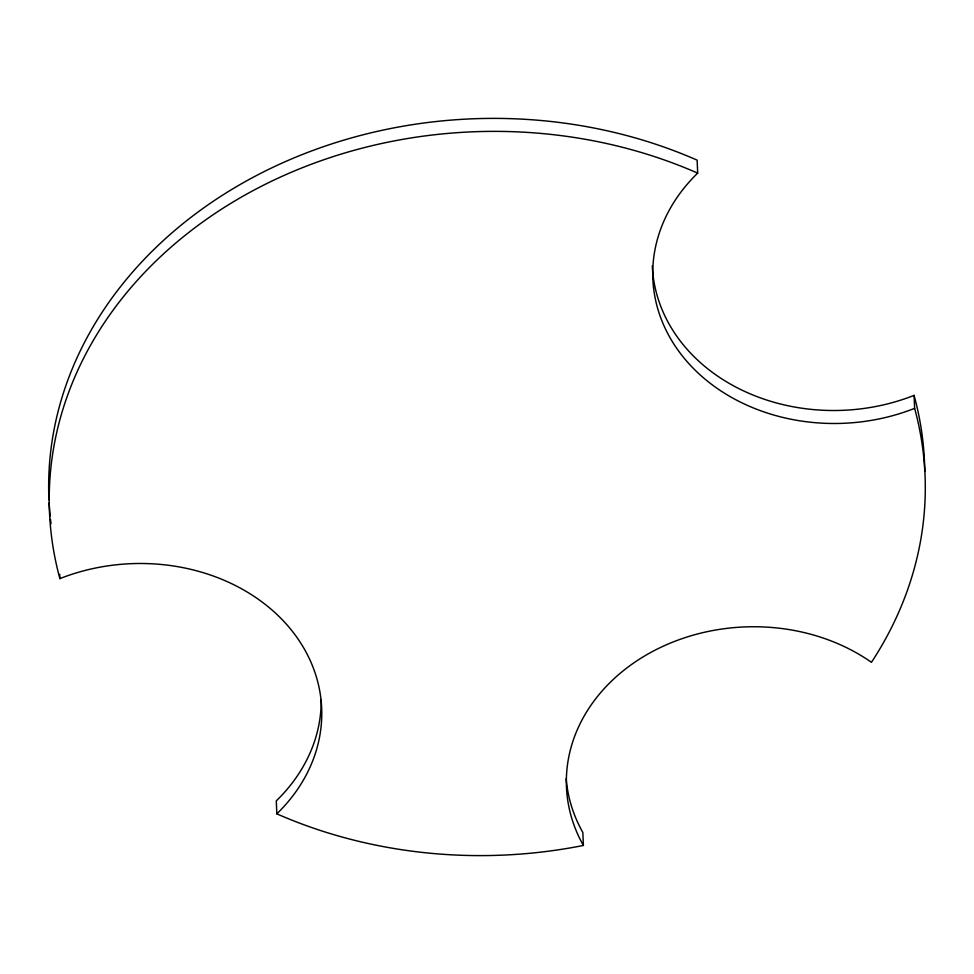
<?xml version="1.0" encoding="UTF-8"?>
<svg xmlns="http://www.w3.org/2000/svg" width="974" height="974" viewBox="0 0 974 974"><rect width="100%" height="100%" fill="white"/><g stroke="black" fill="none" stroke-linecap="round" stroke-linejoin="round"><path stroke-width="1.46" d="M652.3 265.792A184.488 152.407 -2.4 0 0 914.075 395.371L914.623 408.349A438.166 361.975 -2.4 0 1 871.45 662.32A184.488 152.407 -2.4 0 0 639.821 658.911A184.488 152.407 -2.4 0 0 583.389 845.456A438.166 361.975 -2.4 0 1 276.823 813.838L276.287 800.859A184.488 152.407 -2.4 0 0 321.237 699.697M914.623 408.349A184.488 152.407 -2.4 0 1 689.836 364.69A184.488 152.407 -2.4 0 1 697.688 173.129L697.141 160.15A438.166 361.975 -2.4 0 0 256.442 175.551A438.166 361.975 -2.4 0 0 48.968 499.832M583.389 845.456L582.842 832.466A184.488 152.407 -2.4 0 1 566.186 778.64M59.706 574.295L59.889 578.629A184.488 152.407 -2.4 0 1 284.676 622.289A184.488 152.407 -2.4 0 1 276.823 813.838M59.889 578.629A438.166 361.975 -2.4 0 1 223.74 207.766A438.166 361.975 -2.4 0 1 697.688 173.129M51.013 523.732A438.166 361.975 -2.4 0 1 50.49 519.312M50.173 516.366A438.166 361.975 -2.4 0 1 49.126 502.84M914.075 395.371A438.166 361.975 -2.4 0 1 924.74 471.367"/></g></svg>
